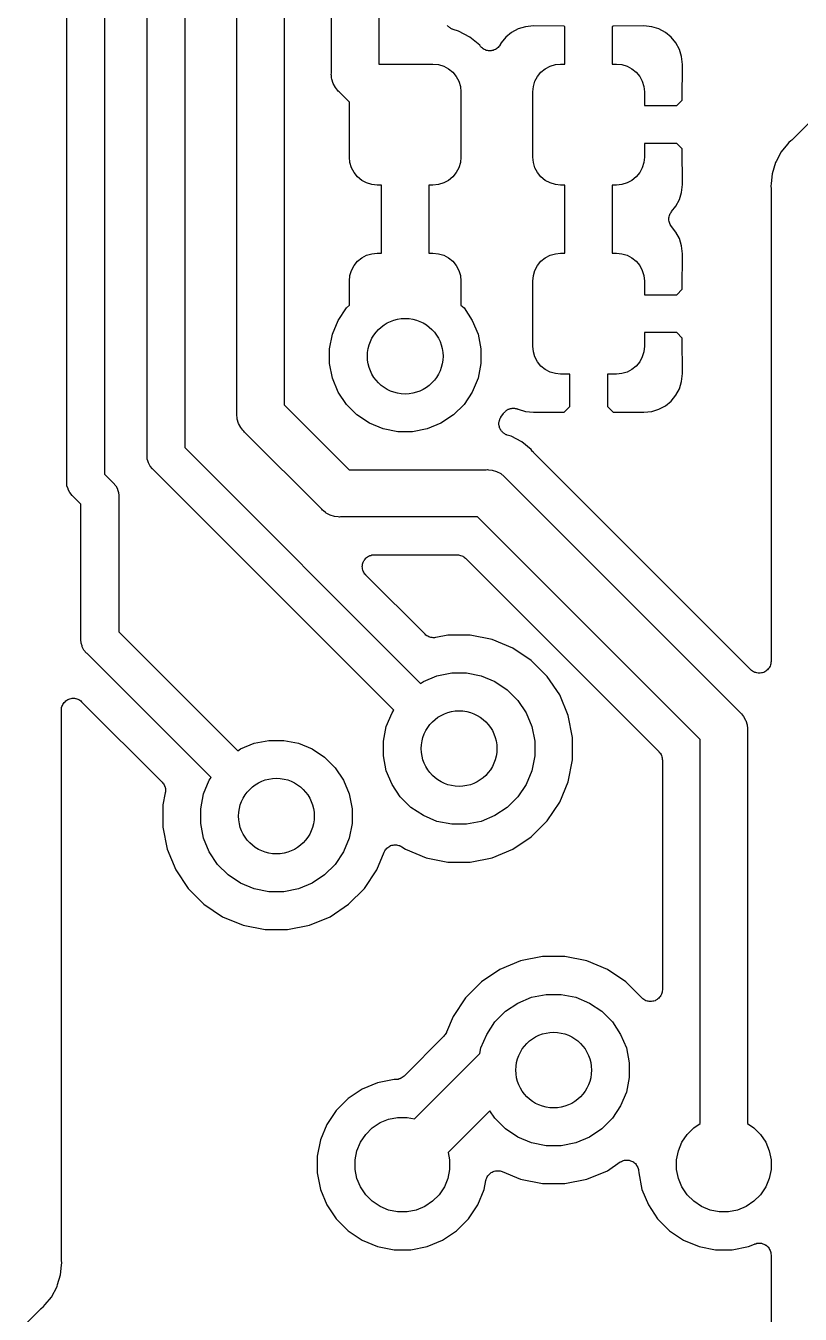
# Model space of a CAD drawing. Extents: x 113.2 to 188.8, y -123.8 to -78.2.
# Drawn here: x 156.91 to 161, y -103.39 to -96.58 of the extents above; entities that cross this region are included whole.
import ezdxf

# ---------------------------------------------------------------- set-up
doc = ezdxf.new("R2010")
doc.units = 0
doc.layers.add('BLACK', color=7, linetype='CONTINUOUS')

msp = doc.modelspace()

# ---------------------------------------------------------------- linework, layer by layer
at = {"layer": 'BLACK', "linetype": 'CONTINUOUS'}
for p, q in [((158.775, -95.2), (158.775, -96.78)), ((158.275, -95.4625), (158.275, -98.5813)), ((162.606, -95.5341), (160.959, -97.1817)), ((158.025, -98.6269), (158.025, -95.8314)), ((158.525, -96.8289), (158.525, -95.8314)), ((157.325, -95.9174), (157.325, -98.9493)), ((157.55, -98.8451), (157.55, -96.2622)), ((157.75, -96.2622), (157.75, -98.8086)), ((157.125, -98.9858), (157.125, -96.275)), ((159.14, -96.5789), (159.138, -96.5766)), ((159.143, -96.5815), (159.14, -96.5789)), ((159.145, -96.5833), (159.143, -96.5815)), ((159.147, -96.5853), (159.145, -96.5833)), ((159.149, -96.5872), (159.147, -96.5853)), ((159.152, -96.5893), (159.149, -96.5872)), ((159.154, -96.5907), (159.152, -96.5893)), ((159.157, -96.5923), (159.154, -96.5907)), ((159.16, -96.5936), (159.157, -96.5923)), ((159.163, -96.5952), (159.16, -96.5936)), ((159.165, -96.596), (159.163, -96.5952)), ((159.168, -96.5971), (159.165, -96.596)), ((159.169, -96.5974), (159.168, -96.5971)), ((159.196, -96.6056), (159.169, -96.5974)), ((159.256, -96.6378), (159.196, -96.6056)), ((159.478, -96.6129), (159.448, -96.6379)), ((159.513, -96.5943), (159.478, -96.6129)), ((159.551, -96.5829), (159.513, -96.5943)), ((159.593, -96.5787), (159.551, -96.5829)), ((159.756, -96.5798), (159.593, -96.5787)), ((159.76, -96.5839), (159.756, -96.5798)), ((159.76, -96.78), (159.76, -96.5839)), ((160.014, -96.5798), (160.01, -96.5839)), ((160.01, -96.5839), (160.01, -96.78)), ((160.177, -96.5787), (160.014, -96.5798)), ((160.219, -96.5829), (160.177, -96.5787)), ((160.257, -96.5943), (160.219, -96.5829)), ((160.292, -96.6129), (160.257, -96.5943)), ((160.322, -96.6379), (160.292, -96.6129)), ((159.309, -96.6811), (159.256, -96.6378)), ((159.314, -96.6875), (159.309, -96.6811)), ((159.418, -96.678), (159.414, -96.683)), ((159.423, -96.6683), (159.418, -96.6772)), ((159.418, -96.6772), (159.418, -96.6777)), ((159.418, -96.6777), (159.418, -96.6777)), ((159.418, -96.6777), (159.418, -96.6777)), ((159.418, -96.6777), (159.418, -96.678)), ((159.448, -96.6379), (159.423, -96.6683)), ((160.347, -96.6684), (160.322, -96.6379)), ((160.366, -96.7031), (160.347, -96.6684)), ((159.318, -96.6917), (159.314, -96.6875)), ((159.323, -96.6959), (159.318, -96.6917)), ((159.323, -96.696), (159.323, -96.6959)), ((159.323, -96.6962), (159.323, -96.696)), ((159.328, -96.6995), (159.323, -96.6962)), ((159.333, -96.7028), (159.328, -96.6995)), ((159.333, -96.7029), (159.333, -96.7028)), ((159.333, -96.703), (159.333, -96.7029)), ((159.339, -96.7053), (159.333, -96.703)), ((159.344, -96.7076), (159.339, -96.7053)), ((159.344, -96.7077), (159.344, -96.7076)), ((159.344, -96.7076), (159.344, -96.7076)), ((159.35, -96.7089), (159.344, -96.7077)), ((159.356, -96.7101), (159.35, -96.7089)), ((159.362, -96.7102), (159.356, -96.7101)), ((159.356, -96.7101), (159.356, -96.7101)), ((159.356, -96.7101), (159.356, -96.7101)), ((159.368, -96.7102), (159.362, -96.7102)), ((159.369, -96.7102), (159.368, -96.7102)), ((159.368, -96.7102), (159.368, -96.7102)), ((159.374, -96.7091), (159.369, -96.7102)), ((159.38, -96.7079), (159.374, -96.7091)), ((159.381, -96.7078), (159.38, -96.7079)), ((159.38, -96.7079), (159.38, -96.7079)), ((159.386, -96.7056), (159.381, -96.7078)), ((159.392, -96.7034), (159.386, -96.7056)), ((159.397, -96.6999), (159.392, -96.7032)), ((159.392, -96.7032), (159.392, -96.7033)), ((159.392, -96.7033), (159.392, -96.7034)), ((159.402, -96.6967), (159.397, -96.6999)), ((159.407, -96.6923), (159.402, -96.6965)), ((159.402, -96.6965), (159.402, -96.6966)), ((159.402, -96.6966), (159.402, -96.6967)), ((159.411, -96.6881), (159.407, -96.6923)), ((159.414, -96.683), (159.411, -96.6879)), ((159.411, -96.6879), (159.411, -96.688)), ((159.411, -96.688), (159.411, -96.6881)), ((160.377, -96.7408), (160.366, -96.7031)), ((160.381, -96.7829), (160.377, -96.7408)), ((158.775, -96.78), (159.062, -96.78)), ((159.062, -96.78), (159.091, -96.7828)), ((159.091, -96.7828), (159.119, -96.7912)), ((159.119, -96.7912), (159.144, -96.8049)), ((159.144, -96.8049), (159.167, -96.8232)), ((159.633, -96.8232), (159.656, -96.8049)), ((159.656, -96.8049), (159.681, -96.7912)), ((159.681, -96.7912), (159.709, -96.7828)), ((159.709, -96.7828), (159.737, -96.78)), ((159.737, -96.78), (159.76, -96.78)), ((160.01, -96.78), (160.032, -96.78)), ((160.032, -96.78), (160.061, -96.7828)), ((160.061, -96.7828), (160.089, -96.7912)), ((160.089, -96.7912), (160.114, -96.8049)), ((160.114, -96.8049), (160.137, -96.8232)), ((160.38, -96.971), (160.381, -96.7829)), ((158.524, -96.835), (158.525, -96.8289)), ((158.525, -96.8411), (158.524, -96.835)), ((158.526, -96.8532), (158.525, -96.8411)), ((158.527, -96.8595), (158.526, -96.8532)), ((158.534, -96.8831), (158.527, -96.8595)), ((158.546, -96.9048), (158.534, -96.8831)), ((159.167, -96.8232), (159.185, -96.8456)), ((159.185, -96.8456), (159.199, -96.8711)), ((159.199, -96.8711), (159.207, -96.8987)), ((159.593, -96.8987), (159.601, -96.8711)), ((159.601, -96.8711), (159.615, -96.8456)), ((159.615, -96.8456), (159.633, -96.8232)), ((160.137, -96.8232), (160.155, -96.8456)), ((160.155, -96.8456), (160.169, -96.8711)), ((160.169, -96.8711), (160.177, -96.8987)), ((158.557, -96.9187), (158.546, -96.9048)), ((158.561, -96.9238), (158.557, -96.9187)), ((158.566, -96.9277), (158.561, -96.9238)), ((158.62, -96.9818), (158.566, -96.9277)), ((159.207, -96.8987), (159.21, -96.9275)), ((159.21, -96.9275), (159.21, -97.2725)), ((159.59, -96.9275), (159.593, -96.8987)), ((159.59, -97.2725), (159.59, -96.9275)), ((160.177, -96.8987), (160.18, -96.9275)), ((160.18, -96.9275), (160.18, -97)), ((158.62, -97.2725), (158.62, -96.9818)), ((160.18, -97), (160.351, -97)), ((160.351, -97), (160.38, -96.971)), ((160.18, -97.2), (160.18, -97.2725)), ((160.351, -97.2), (160.18, -97.2)), ((160.38, -97.229), (160.351, -97.2)), ((160.936, -97.2041), (160.903, -97.2436)), ((160.944, -97.1941), (160.936, -97.2041)), ((160.936, -97.2041), (160.936, -97.2041)), ((160.954, -97.1859), (160.944, -97.1941)), ((160.956, -97.184), (160.954, -97.1859)), ((160.958, -97.1823), (160.956, -97.184)), ((160.959, -97.1817), (160.958, -97.1823)), ((158.623, -97.3013), (158.62, -97.2725)), ((159.21, -97.2725), (159.207, -97.3013)), ((159.593, -97.3013), (159.59, -97.2725)), ((160.18, -97.2725), (160.177, -97.3013)), ((160.381, -97.4171), (160.38, -97.229)), ((160.903, -97.2436), (160.876, -97.2949)), ((158.631, -97.3289), (158.623, -97.3013)), ((158.645, -97.3544), (158.631, -97.3289)), ((158.663, -97.3768), (158.645, -97.3544)), ((159.185, -97.3544), (159.167, -97.3768)), ((159.199, -97.3289), (159.185, -97.3544)), ((159.207, -97.3013), (159.199, -97.3289)), ((159.601, -97.3289), (159.593, -97.3013)), ((159.615, -97.3544), (159.601, -97.3289)), ((159.633, -97.3768), (159.615, -97.3544)), ((160.155, -97.3544), (160.137, -97.3768)), ((160.169, -97.3289), (160.155, -97.3544)), ((160.177, -97.3013), (160.169, -97.3289)), ((160.855, -97.3613), (160.85, -97.4121)), ((160.873, -97.3), (160.855, -97.3613)), ((160.876, -97.295), (160.873, -97.3)), ((160.876, -97.2949), (160.876, -97.295)), ((158.686, -97.3951), (158.663, -97.3768)), ((158.711, -97.4088), (158.686, -97.3951)), ((158.739, -97.4172), (158.711, -97.4088)), ((158.767, -97.42), (158.739, -97.4172)), ((158.79, -97.42), (158.767, -97.42)), ((158.79, -97.78), (158.79, -97.42)), ((159.062, -97.42), (159.04, -97.42)), ((159.04, -97.42), (159.04, -97.78)), ((159.091, -97.4172), (159.062, -97.42)), ((159.119, -97.4088), (159.091, -97.4172)), ((159.144, -97.3951), (159.119, -97.4088)), ((159.167, -97.3768), (159.144, -97.3951)), ((159.656, -97.3951), (159.633, -97.3768)), ((159.681, -97.4088), (159.656, -97.3951)), ((159.709, -97.4172), (159.681, -97.4088)), ((159.737, -97.42), (159.709, -97.4172)), ((159.76, -97.42), (159.737, -97.42)), ((159.76, -97.78), (159.76, -97.42)), ((160.032, -97.42), (160.01, -97.42)), ((160.01, -97.42), (160.01, -97.78)), ((160.061, -97.4172), (160.032, -97.42)), ((160.089, -97.4088), (160.061, -97.4172)), ((160.114, -97.3951), (160.089, -97.4088)), ((160.137, -97.3768), (160.114, -97.3951)), ((160.377, -97.4592), (160.381, -97.4171)), ((160.85, -97.4121), (160.848, -97.425)), ((160.848, -97.425), (160.85, -97.4379)), ((160.347, -97.5317), (160.366, -97.4969)), ((160.366, -97.4969), (160.377, -97.4592)), ((160.85, -97.4379), (160.85, -97.4388)), ((160.85, -97.4388), (160.85, -97.4414)), ((160.85, -97.4414), (160.85, -97.444)), ((160.85, -97.444), (160.85, -99.9386)), ((160.317, -97.5699), (160.321, -97.5649)), ((160.321, -97.5649), (160.324, -97.5601)), ((160.324, -97.5601), (160.347, -97.5317)), ((160.31, -97.5932), (160.311, -97.5874)), ((160.31, -97.5934), (160.31, -97.5932)), ((160.31, -97.5937), (160.31, -97.5934)), ((160.31, -97.5996), (160.31, -97.5937)), ((160.31, -97.6055), (160.31, -97.5996)), ((160.31, -97.6057), (160.31, -97.6055)), ((160.31, -97.6059), (160.31, -97.6057)), ((160.311, -97.6118), (160.31, -97.6059)), ((160.311, -97.5874), (160.312, -97.5816)), ((160.312, -97.6175), (160.311, -97.6118)), ((160.312, -97.5812), (160.315, -97.5757)), ((160.312, -97.5814), (160.312, -97.5812)), ((160.312, -97.5816), (160.312, -97.5814)), ((160.312, -97.6177), (160.312, -97.6175)), ((160.312, -97.618), (160.312, -97.6177)), ((160.314, -97.6234), (160.312, -97.618)), ((160.316, -97.6289), (160.314, -97.6234)), ((160.315, -97.5757), (160.317, -97.5703)), ((160.317, -97.6291), (160.316, -97.6289)), ((160.317, -97.5701), (160.317, -97.5699)), ((160.317, -97.5703), (160.317, -97.5701)), ((160.317, -97.6293), (160.317, -97.6291)), ((160.32, -97.6342), (160.317, -97.6293)), ((160.323, -97.6392), (160.32, -97.6342)), ((160.323, -97.6396), (160.323, -97.6392)), ((160.324, -97.6399), (160.323, -97.6396)), ((160.323, -97.6396), (160.323, -97.6396)), ((160.323, -97.6396), (160.323, -97.6396)), ((160.347, -97.6683), (160.324, -97.6399)), ((160.366, -97.7031), (160.347, -97.6683)), ((160.377, -97.7408), (160.366, -97.7031)), ((160.381, -97.7829), (160.377, -97.7408)), ((158.645, -97.8456), (158.663, -97.8232)), ((158.663, -97.8232), (158.686, -97.8049)), ((158.686, -97.8049), (158.711, -97.7912)), ((158.711, -97.7912), (158.739, -97.7828)), ((158.739, -97.7828), (158.767, -97.78)), ((158.767, -97.78), (158.79, -97.78)), ((159.04, -97.78), (159.062, -97.78)), ((159.062, -97.78), (159.091, -97.7828)), ((159.091, -97.7828), (159.119, -97.7912)), ((159.119, -97.7912), (159.144, -97.8049)), ((159.144, -97.8049), (159.167, -97.8232)), ((159.167, -97.8232), (159.185, -97.8456)), ((159.615, -97.8456), (159.633, -97.8232)), ((159.633, -97.8232), (159.656, -97.8049)), ((159.656, -97.8049), (159.681, -97.7912)), ((159.681, -97.7912), (159.709, -97.7828)), ((159.709, -97.7828), (159.737, -97.78)), ((159.737, -97.78), (159.76, -97.78)), ((160.01, -97.78), (160.032, -97.78)), ((160.032, -97.78), (160.061, -97.7828)), ((160.061, -97.7828), (160.089, -97.7912)), ((160.089, -97.7912), (160.114, -97.8049)), ((160.114, -97.8049), (160.137, -97.8232)), ((160.137, -97.8232), (160.155, -97.8456)), ((160.38, -97.971), (160.381, -97.7829)), ((158.62, -97.9275), (158.623, -97.8987)), ((158.623, -97.8987), (158.631, -97.8711)), ((158.631, -97.8711), (158.645, -97.8456)), ((159.185, -97.8456), (159.199, -97.8711)), ((159.199, -97.8711), (159.207, -97.8987)), ((159.207, -97.8987), (159.21, -97.9275)), ((159.59, -97.9275), (159.593, -97.8987)), ((159.593, -97.8987), (159.601, -97.8711)), ((159.601, -97.8711), (159.615, -97.8456)), ((160.155, -97.8456), (160.169, -97.8711)), ((160.169, -97.8711), (160.177, -97.8987)), ((160.177, -97.8987), (160.18, -97.9275)), ((158.62, -98.0543), (158.62, -97.9275)), ((159.21, -97.9275), (159.21, -98.0543)), ((159.59, -98.2725), (159.59, -97.9275)), ((160.18, -97.9275), (160.18, -98)), ((160.351, -98), (160.38, -97.971)), ((160.18, -98), (160.351, -98)), ((158.561, -98.1356), (158.604, -98.07)), ((158.604, -98.07), (158.62, -98.0543)), ((159.21, -98.0543), (159.226, -98.07)), ((159.226, -98.07), (159.269, -98.1356)), ((158.53, -98.2084), (158.561, -98.1356)), ((159.269, -98.1356), (159.3, -98.2084)), ((158.515, -98.2856), (158.53, -98.2084)), ((159.3, -98.2084), (159.315, -98.2856)), ((160.18, -98.2), (160.18, -98.2725)), ((160.351, -98.2), (160.18, -98.2)), ((160.38, -98.229), (160.351, -98.2)), ((160.381, -98.4171), (160.38, -98.229)), ((158.515, -98.3644), (158.515, -98.2856)), ((159.315, -98.2856), (159.315, -98.3644)), ((159.593, -98.3013), (159.59, -98.2725)), ((159.601, -98.3289), (159.593, -98.3013)), ((160.177, -98.3013), (160.169, -98.3289)), ((160.18, -98.2725), (160.177, -98.3013)), ((158.53, -98.4417), (158.515, -98.3644)), ((159.315, -98.3644), (159.3, -98.4417)), ((159.615, -98.3544), (159.601, -98.3289)), ((159.633, -98.3768), (159.615, -98.3544)), ((159.656, -98.3951), (159.633, -98.3768)), ((160.137, -98.3768), (160.114, -98.3951)), ((160.155, -98.3544), (160.137, -98.3768)), ((160.169, -98.3289), (160.155, -98.3544)), ((158.561, -98.5145), (158.53, -98.4417)), ((159.3, -98.4417), (159.269, -98.5145)), ((159.681, -98.4088), (159.656, -98.3951)), ((159.709, -98.4172), (159.681, -98.4088)), ((159.737, -98.42), (159.709, -98.4172)), ((159.785, -98.42), (159.737, -98.42)), ((159.785, -98.5911), (159.785, -98.42)), ((160.032, -98.42), (159.985, -98.42)), ((159.985, -98.42), (159.985, -98.5911)), ((160.061, -98.4172), (160.032, -98.42)), ((160.089, -98.4088), (160.061, -98.4172)), ((160.114, -98.3951), (160.089, -98.4088)), ((160.377, -98.4592), (160.381, -98.4171)), ((158.604, -98.58), (158.561, -98.5145)), ((159.269, -98.5145), (159.226, -98.58)), ((160.347, -98.5316), (160.366, -98.4969)), ((160.366, -98.4969), (160.377, -98.4592)), ((158.275, -98.5813), (158.619, -98.925)), ((158.66, -98.6357), (158.604, -98.58)), ((159.226, -98.58), (159.17, -98.6357)), ((160.257, -98.6057), (160.292, -98.5871)), ((160.292, -98.5871), (160.322, -98.5621)), ((160.322, -98.5621), (160.347, -98.5316)), ((158.024, -98.633), (158.025, -98.6269)), ((158.025, -98.6392), (158.024, -98.633)), ((158.026, -98.6489), (158.025, -98.6392)), ((158.027, -98.6575), (158.026, -98.6489)), ((158.726, -98.6795), (158.66, -98.6357)), ((159.17, -98.6357), (159.104, -98.6795)), ((159.416, -98.6581), (159.417, -98.6552)), ((159.417, -98.6552), (159.418, -98.6522)), ((159.418, -98.6522), (159.42, -98.6498)), ((159.42, -98.6498), (159.421, -98.6473)), ((159.421, -98.6473), (159.434, -98.6278)), ((159.434, -98.6278), (159.435, -98.6271)), ((159.435, -98.6271), (159.437, -98.6249)), ((159.437, -98.6249), (159.438, -98.6226)), ((159.438, -98.6226), (159.441, -98.6203)), ((159.441, -98.6203), (159.443, -98.6177)), ((159.443, -98.6177), (159.445, -98.6159)), ((159.445, -98.6159), (159.447, -98.614)), ((159.447, -98.614), (159.45, -98.6121)), ((159.45, -98.6121), (159.452, -98.6101)), ((159.452, -98.6101), (159.455, -98.6088)), ((159.455, -98.6088), (159.457, -98.6072)), ((159.457, -98.6072), (159.46, -98.6059)), ((159.46, -98.6059), (159.463, -98.6044)), ((159.463, -98.6044), (159.466, -98.6036)), ((159.466, -98.6036), (159.469, -98.6025)), ((159.469, -98.6025), (159.472, -98.6019)), ((159.472, -98.6019), (159.475, -98.601)), ((159.475, -98.601), (159.478, -98.6007)), ((159.478, -98.6007), (159.481, -98.6002)), ((159.481, -98.6002), (159.484, -98.6002)), ((159.484, -98.6002), (159.487, -98.5999)), ((159.487, -98.5999), (159.49, -98.6002)), ((159.49, -98.6002), (159.493, -98.6002)), ((159.493, -98.6002), (159.496, -98.6009)), ((159.496, -98.6009), (159.499, -98.6012)), ((159.499, -98.6012), (159.502, -98.6021)), ((159.502, -98.6021), (159.505, -98.6026)), ((159.505, -98.6026), (159.508, -98.6039)), ((159.508, -98.6039), (159.511, -98.6049)), ((159.511, -98.6049), (159.512, -98.6053)), ((159.512, -98.6053), (159.551, -98.6171)), ((159.551, -98.6171), (159.593, -98.6213)), ((159.593, -98.6213), (159.756, -98.6202)), ((159.756, -98.6202), (159.785, -98.5911)), ((159.985, -98.5911), (160.014, -98.6202)), ((160.014, -98.6202), (160.177, -98.6213)), ((160.177, -98.6213), (160.219, -98.6171)), ((160.219, -98.6171), (160.257, -98.6057)), ((158.034, -98.6811), (158.027, -98.6575)), ((158.046, -98.7028), (158.034, -98.6811)), ((158.057, -98.7168), (158.046, -98.7028)), ((158.061, -98.7219), (158.057, -98.7168)), ((158.066, -98.7258), (158.061, -98.7219)), ((158.798, -98.7097), (158.726, -98.6795)), ((158.876, -98.725), (158.798, -98.7097)), ((158.954, -98.725), (158.876, -98.725)), ((159.032, -98.7097), (158.954, -98.725)), ((159.104, -98.6795), (159.032, -98.7097)), ((159.411, -98.6755), (159.412, -98.6727)), ((159.411, -98.6788), (159.411, -98.6755)), ((159.411, -98.682), (159.411, -98.6788)), ((159.411, -98.6849), (159.411, -98.682)), ((159.411, -98.6878), (159.411, -98.6849)), ((159.412, -98.691), (159.411, -98.6878)), ((159.412, -98.6698), (159.413, -98.6667)), ((159.412, -98.6727), (159.412, -98.6698)), ((159.412, -98.6942), (159.412, -98.691)), ((159.413, -98.697), (159.412, -98.6942)), ((159.413, -98.6667), (159.414, -98.6635)), ((159.413, -98.6999), (159.413, -98.697)), ((159.414, -98.7029), (159.413, -98.6999)), ((159.414, -98.6635), (159.415, -98.6609)), ((159.415, -98.706), (159.414, -98.7029)), ((159.415, -98.6609), (159.416, -98.6581)), ((159.417, -98.7086), (159.415, -98.706)), ((159.418, -98.7112), (159.417, -98.7086)), ((159.42, -98.714), (159.418, -98.7112)), ((159.421, -98.7168), (159.42, -98.714)), ((159.423, -98.7191), (159.421, -98.7168)), ((159.425, -98.7215), (159.423, -98.7191)), ((159.427, -98.7238), (159.425, -98.7215)), ((159.429, -98.7264), (159.427, -98.7238)), ((158.474, -99.1341), (158.066, -98.7258)), ((159.431, -98.7282), (159.429, -98.7264)), ((159.433, -98.7303), (159.431, -98.7282)), ((159.436, -98.7321), (159.433, -98.7303)), ((159.438, -98.7342), (159.436, -98.7321)), ((159.441, -98.7356), (159.438, -98.7342)), ((159.443, -98.7372), (159.441, -98.7356)), ((159.446, -98.7385), (159.443, -98.7372)), ((159.449, -98.7401), (159.446, -98.7385)), ((159.452, -98.7409), (159.449, -98.7401)), ((159.454, -98.7421), (159.452, -98.7409)), ((159.455, -98.7423), (159.454, -98.7421)), ((159.475, -98.7483), (159.455, -98.7423)), ((159.531, -98.7785), (159.475, -98.7483)), ((159.581, -98.8191), (159.531, -98.7785)), ((157.55, -98.85), (157.55, -98.8451)), ((157.551, -98.8696), (157.55, -98.85)), ((157.75, -98.8086), (158.996, -100.055)), ((159.589, -98.8291), (159.581, -98.8191)), ((159.591, -98.831), (159.589, -98.8291)), ((159.593, -98.8331), (159.591, -98.831)), ((159.593, -98.8337), (159.593, -98.8331)), ((160.743, -99.9831), (159.593, -98.8337)), ((157.554, -98.8784), (157.551, -98.8696)), ((157.557, -98.8884), (157.554, -98.8784)), ((157.566, -98.9058), (157.557, -98.8884)), ((157.579, -98.921), (157.566, -98.9058)), ((157.583, -98.9242), (157.579, -98.921)), ((158.855, -100.196), (157.583, -98.9242)), ((158.619, -98.925), (159.344, -98.925)), ((159.344, -98.925), (159.35, -98.9244)), ((159.35, -98.9244), (159.356, -98.925)), ((159.356, -98.925), (159.356, -98.925)), ((159.356, -98.925), (159.375, -98.9268)), ((159.375, -98.9268), (159.398, -98.934)), ((157.125, -98.9907), (157.125, -98.9858)), ((157.126, -99.0103), (157.125, -98.9907)), ((157.325, -98.9493), (157.367, -98.9915)), ((157.367, -98.9915), (157.371, -98.9946)), ((157.371, -98.9946), (157.384, -99.0099)), ((159.398, -98.934), (159.42, -98.9456)), ((159.42, -98.9456), (159.439, -98.9612)), ((159.439, -98.9612), (159.443, -98.966)), ((159.443, -98.966), (160.684, -100.207)), ((157.132, -99.0272), (157.126, -99.0103)), ((157.132, -99.0291), (157.132, -99.0272)), ((157.141, -99.0465), (157.132, -99.0291)), ((157.154, -99.0617), (157.141, -99.0465)), ((157.158, -99.0649), (157.154, -99.0617)), ((157.2, -99.1071), (157.158, -99.0649)), ((157.384, -99.0099), (157.393, -99.0272)), ((157.393, -99.0272), (157.393, -99.0291)), ((157.393, -99.0291), (157.399, -99.046)), ((157.399, -99.046), (157.399, -99.0461)), ((157.399, -99.0461), (157.4, -99.0608)), ((157.4, -99.0608), (157.4, -99.0608)), ((157.4, -99.0608), (157.4, -99.0657)), ((157.4, -99.0657), (157.4, -99.0706)), ((157.2, -99.8185), (157.2, -99.1071)), ((157.4, -99.0706), (157.4, -99.782)), ((158.478, -99.1388), (158.474, -99.1341)), ((158.483, -99.1428), (158.478, -99.1388)), ((158.494, -99.1521), (158.483, -99.1428)), ((158.483, -99.1428), (158.483, -99.1428)), ((158.497, -99.1545), (158.494, -99.1521)), ((158.519, -99.1661), (158.497, -99.1545)), ((158.542, -99.1732), (158.519, -99.1661)), ((158.561, -99.175), (158.542, -99.1732)), ((158.567, -99.1756), (158.561, -99.175)), ((158.561, -99.175), (158.561, -99.175)), ((158.573, -99.175), (158.567, -99.1756)), ((159.298, -99.175), (158.573, -99.175)), ((160.475, -100.352), (159.298, -99.175)), ((158.696, -99.4079), (158.699, -99.4027)), ((158.699, -99.4026), (158.703, -99.3979)), ((158.699, -99.4027), (158.699, -99.4026)), ((158.699, -99.4027), (158.699, -99.4027)), ((158.703, -99.3979), (158.707, -99.3933)), ((158.707, -99.3931), (158.711, -99.3894)), ((158.707, -99.3932), (158.707, -99.3931)), ((158.707, -99.3933), (158.707, -99.3932)), ((158.711, -99.3894), (158.716, -99.3855)), ((158.716, -99.3854), (158.722, -99.3827)), ((158.716, -99.3855), (158.716, -99.3854)), ((158.716, -99.3855), (158.716, -99.3855)), ((158.722, -99.3827), (158.727, -99.3798)), ((158.727, -99.3797), (158.733, -99.378)), ((158.727, -99.3798), (158.727, -99.3797)), ((158.727, -99.3797), (158.727, -99.3797)), ((158.733, -99.378), (158.739, -99.3762)), ((158.739, -99.3762), (158.745, -99.3756)), ((158.739, -99.3762), (158.739, -99.3762)), ((158.739, -99.3762), (158.739, -99.3762)), ((158.745, -99.3756), (158.751, -99.375)), ((158.751, -99.375), (159.189, -99.375)), ((159.189, -99.375), (159.19, -99.375)), ((159.19, -99.375), (159.19, -99.375)), ((159.19, -99.375), (159.19, -99.375)), ((159.19, -99.375), (159.19, -99.375)), ((159.19, -99.375), (159.196, -99.3757)), ((159.196, -99.3757), (159.202, -99.3763)), ((159.202, -99.3763), (159.202, -99.3764)), ((159.202, -99.3764), (159.202, -99.3764)), ((159.202, -99.3764), (159.208, -99.3782)), ((159.208, -99.3782), (159.214, -99.3799)), ((159.214, -99.3799), (159.214, -99.38)), ((159.214, -99.38), (159.214, -99.3801)), ((159.214, -99.3801), (159.219, -99.3829)), ((159.219, -99.3829), (159.224, -99.3857)), ((159.224, -99.3857), (159.225, -99.3859)), ((159.225, -99.3859), (159.225, -99.386)), ((159.225, -99.386), (159.229, -99.3897)), ((159.229, -99.3897), (159.234, -99.3934)), ((159.234, -99.3934), (160.257, -100.416)), ((158.688, -99.4372), (158.689, -99.431)), ((158.688, -99.4373), (158.688, -99.4372)), ((158.688, -99.4374), (158.688, -99.4373)), ((158.689, -99.4434), (158.688, -99.4374)), ((158.689, -99.4252), (158.69, -99.4251)), ((158.689, -99.431), (158.689, -99.4252)), ((158.689, -99.4494), (158.689, -99.4434)), ((158.689, -99.4495), (158.689, -99.4494)), ((158.689, -99.4497), (158.689, -99.4495)), ((158.691, -99.4556), (158.689, -99.4497)), ((158.69, -99.425), (158.691, -99.4191)), ((158.69, -99.4251), (158.69, -99.425)), ((158.691, -99.4191), (158.693, -99.4135)), ((158.693, -99.4612), (158.691, -99.4556)), ((158.693, -99.4133), (158.696, -99.4079)), ((158.693, -99.4134), (158.693, -99.4133)), ((158.693, -99.4135), (158.693, -99.4134)), ((158.693, -99.4613), (158.693, -99.4612)), ((158.693, -99.4614), (158.693, -99.4613)), ((158.696, -99.4668), (158.693, -99.4614)), ((158.698, -99.4721), (158.696, -99.4668)), ((158.698, -99.4722), (158.698, -99.4721)), ((158.698, -99.4723), (158.698, -99.4722)), ((158.702, -99.4768), (158.698, -99.4723)), ((158.706, -99.4817), (158.702, -99.4768)), ((158.706, -99.4818), (158.706, -99.4817)), ((158.706, -99.4819), (158.706, -99.4818)), ((158.707, -99.4823), (158.706, -99.4819)), ((158.706, -99.4819), (158.706, -99.4819)), ((159.02, -99.7956), (158.707, -99.4823)), ((157.4, -99.782), (158.03, -100.412)), ((159.024, -99.7993), (159.02, -99.7956)), ((159.029, -99.803), (159.024, -99.7993)), ((159.029, -99.8032), (159.029, -99.803)), ((159.029, -99.8034), (159.029, -99.8032)), ((159.034, -99.8061), (159.029, -99.8034)), ((159.04, -99.8089), (159.034, -99.8061)), ((159.04, -99.809), (159.04, -99.8089)), ((159.04, -99.8092), (159.04, -99.809)), ((159.046, -99.8109), (159.04, -99.8092)), ((159.051, -99.8126), (159.046, -99.8109)), ((159.052, -99.8127), (159.051, -99.8126)), ((159.052, -99.8128), (159.052, -99.8127)), ((159.058, -99.8133), (159.052, -99.8128)), ((159.063, -99.814), (159.058, -99.8133)), ((159.064, -99.814), (159.063, -99.814)), ((159.07, -99.8134), (159.064, -99.814)), ((159.064, -99.814), (159.064, -99.814)), ((159.076, -99.813), (159.07, -99.8134)), ((159.077, -99.8128), (159.076, -99.8128)), ((159.076, -99.8128), (159.076, -99.8128)), ((159.076, -99.8128), (159.076, -99.8128)), ((159.076, -99.8128), (159.076, -99.813)), ((159.141, -99.8), (159.077, -99.8128)), ((159.259, -99.8), (159.141, -99.8)), ((159.375, -99.823), (159.259, -99.8)), ((157.2, -99.8234), (157.2, -99.8185)), ((157.201, -99.843), (157.2, -99.8234)), ((157.206, -99.8564), (157.201, -99.843)), ((157.207, -99.8619), (157.206, -99.8564)), ((157.216, -99.8792), (157.207, -99.8619)), ((157.229, -99.8945), (157.216, -99.8792)), ((159.484, -99.8683), (159.375, -99.823)), ((159.582, -99.9339), (159.484, -99.8683)), ((157.233, -99.8976), (157.229, -99.8945)), ((157.889, -100.553), (157.233, -99.8976)), ((159.666, -100.018), (159.582, -99.9339)), ((160.849, -99.9517), (160.847, -99.9574)), ((160.85, -99.9395), (160.849, -99.9455)), ((160.849, -99.9455), (160.849, -99.9515)), ((160.849, -99.9515), (160.849, -99.9516)), ((160.849, -99.9516), (160.849, -99.9517)), ((160.85, -99.9386), (160.85, -99.9393)), ((160.85, -99.9393), (160.85, -99.9393)), ((160.85, -99.9393), (160.85, -99.9393)), ((160.85, -99.9393), (160.85, -99.9395)), ((159.011, -100.046), (159.083, -100.015)), ((159.083, -100.015), (159.161, -100)), ((159.161, -100), (159.239, -100)), ((159.239, -100), (159.317, -100.015)), ((159.317, -100.015), (159.389, -100.046)), ((159.732, -100.116), (159.666, -100.018)), ((160.747, -99.987), (160.743, -99.9831)), ((160.752, -99.9908), (160.747, -99.987)), ((160.752, -99.9909), (160.752, -99.9908)), ((160.752, -99.9908), (160.752, -99.9908)), ((160.758, -99.9938), (160.752, -99.9909)), ((160.763, -99.9966), (160.758, -99.9938)), ((160.763, -99.9967), (160.763, -99.9966)), ((160.763, -99.9966), (160.763, -99.9966)), ((160.769, -99.9984), (160.763, -99.9967)), ((160.775, -100), (160.769, -99.9984)), ((160.781, -100.001), (160.775, -100)), ((160.775, -100), (160.775, -100)), ((160.775, -100), (160.775, -100)), ((160.787, -100.001), (160.781, -100.001)), ((160.793, -100.001), (160.787, -100.001)), ((160.787, -100.001), (160.787, -100.001)), ((160.787, -100.001), (160.787, -100.001)), ((160.799, -100), (160.793, -100.001)), ((160.805, -99.9986), (160.799, -100)), ((160.799, -100), (160.799, -100)), ((160.799, -100), (160.799, -100)), ((160.811, -99.9969), (160.805, -99.9986)), ((160.816, -99.9941), (160.811, -99.9968)), ((160.811, -99.9968), (160.811, -99.9969)), ((160.811, -99.9969), (160.811, -99.9969)), ((160.822, -99.9912), (160.816, -99.9941)), ((160.826, -99.9874), (160.822, -99.9911)), ((160.822, -99.9911), (160.822, -99.9912)), ((160.822, -99.9912), (160.822, -99.9912)), ((160.831, -99.9836), (160.826, -99.9874)), ((160.835, -99.9788), (160.831, -99.9834)), ((160.831, -99.9834), (160.831, -99.9835)), ((160.831, -99.9835), (160.831, -99.9836)), ((160.839, -99.9742), (160.835, -99.9788)), ((160.842, -99.9686), (160.839, -99.974)), ((160.839, -99.974), (160.839, -99.9741)), ((160.839, -99.9741), (160.839, -99.9742)), ((160.845, -99.9634), (160.842, -99.9686)), ((160.847, -99.9574), (160.845, -99.9632)), ((160.845, -99.9632), (160.845, -99.9633)), ((160.845, -99.9633), (160.845, -99.9634)), ((158.996, -100.055), (159.011, -100.046)), ((159.389, -100.046), (159.455, -100.089)), ((157.108, -100.161), (157.112, -100.156)), ((157.112, -100.156), (157.116, -100.152)), ((157.116, -100.152), (157.121, -100.148)), ((157.116, -100.152), (157.116, -100.152)), ((157.116, -100.152), (157.116, -100.152)), ((157.121, -100.148), (157.125, -100.144)), ((157.125, -100.144), (157.125, -100.144)), ((157.125, -100.144), (157.126, -100.144)), ((157.126, -100.144), (157.131, -100.141)), ((157.131, -100.141), (157.136, -100.138)), ((157.136, -100.138), (157.142, -100.136)), ((157.136, -100.138), (157.136, -100.138)), ((157.136, -100.138), (157.136, -100.138)), ((157.142, -100.136), (157.148, -100.135)), ((157.148, -100.135), (157.154, -100.134)), ((157.148, -100.135), (157.148, -100.135)), ((157.148, -100.135), (157.148, -100.135)), ((157.154, -100.134), (157.16, -100.134)), ((157.16, -100.134), (157.16, -100.134)), ((157.16, -100.134), (157.16, -100.134)), ((157.16, -100.134), (157.166, -100.134)), ((157.166, -100.134), (157.172, -100.135)), ((157.172, -100.135), (157.172, -100.135)), ((157.172, -100.135), (157.173, -100.135)), ((157.173, -100.135), (157.178, -100.137)), ((157.178, -100.137), (157.184, -100.138)), ((157.184, -100.138), (157.184, -100.139)), ((157.184, -100.139), (157.184, -100.139)), ((157.184, -100.139), (157.189, -100.141)), ((157.189, -100.141), (157.195, -100.144)), ((157.195, -100.144), (157.195, -100.144)), ((157.195, -100.144), (157.195, -100.144)), ((157.195, -100.144), (157.2, -100.148)), ((157.2, -100.148), (157.204, -100.152)), ((157.204, -100.152), (157.629, -100.577)), ((159.455, -100.089), (159.511, -100.145)), ((159.511, -100.145), (159.554, -100.211)), ((159.777, -100.225), (159.732, -100.116)), ((157.097, -100.196), (157.098, -100.19)), ((157.097, -103.1), (157.097, -100.196)), ((157.097, -100.196), (157.097, -100.196)), ((157.097, -100.196), (157.097, -100.196)), ((157.097, -100.196), (157.097, -100.196)), ((157.097, -100.196), (157.097, -100.196)), ((157.098, -100.183), (157.1, -100.178)), ((157.098, -100.184), (157.098, -100.183)), ((157.098, -100.19), (157.098, -100.184)), ((157.098, -100.184), (157.098, -100.184)), ((157.1, -100.178), (157.102, -100.172)), ((157.102, -100.172), (157.105, -100.167)), ((157.102, -100.172), (157.102, -100.172)), ((157.102, -100.172), (157.102, -100.172)), ((157.105, -100.167), (157.108, -100.161)), ((157.108, -100.161), (157.108, -100.161)), ((157.108, -100.161), (157.108, -100.161)), ((158.815, -100.283), (158.846, -100.211)), ((158.846, -100.211), (158.855, -100.196)), ((159.554, -100.211), (159.585, -100.283)), ((160.684, -100.207), (160.689, -100.211)), ((160.689, -100.211), (160.693, -100.216)), ((160.693, -100.216), (160.704, -100.23)), ((158.8, -100.361), (158.815, -100.283)), ((159.585, -100.283), (159.6, -100.361)), ((159.8, -100.341), (159.777, -100.225)), ((160.704, -100.23), (160.715, -100.25)), ((160.715, -100.25), (160.716, -100.252)), ((160.716, -100.252), (160.723, -100.275)), ((160.723, -100.275), (160.725, -100.294)), ((158.117, -100.372), (158.194, -100.357)), ((158.194, -100.357), (158.273, -100.357)), ((158.273, -100.357), (158.35, -100.372)), ((159.8, -100.459), (159.8, -100.341)), ((160.475, -102.383), (160.475, -100.352)), ((160.725, -100.294), (160.725, -100.294)), ((160.725, -100.294), (160.726, -100.3)), ((160.726, -100.3), (160.725, -100.306)), ((160.725, -100.306), (160.725, -102.383)), ((158.03, -100.412), (158.044, -100.402)), ((158.044, -100.402), (158.117, -100.372)), ((158.35, -100.372), (158.423, -100.402)), ((158.423, -100.402), (158.489, -100.446)), ((158.8, -100.439), (158.8, -100.361)), ((159.6, -100.361), (159.6, -100.439)), ((160.257, -100.416), (160.257, -100.416)), ((160.257, -100.416), (160.257, -100.416)), ((160.257, -100.416), (160.257, -100.416)), ((160.257, -100.416), (160.257, -100.417)), ((160.257, -100.417), (160.261, -100.421)), ((160.261, -100.421), (160.264, -100.426)), ((160.264, -100.426), (160.265, -100.426)), ((160.265, -100.426), (160.265, -100.426)), ((160.265, -100.426), (160.268, -100.432)), ((158.489, -100.446), (158.544, -100.502)), ((158.815, -100.517), (158.8, -100.439)), ((159.6, -100.439), (159.585, -100.517)), ((159.777, -100.575), (159.8, -100.459)), ((160.268, -100.432), (160.27, -100.437)), ((160.27, -100.437), (160.27, -100.437)), ((160.27, -100.437), (160.271, -100.437)), ((160.271, -100.437), (160.272, -100.443)), ((160.272, -100.443), (160.274, -100.448)), ((160.274, -100.448), (160.274, -100.449)), ((160.274, -100.449), (160.274, -100.449)), ((160.274, -100.449), (160.274, -100.455)), ((160.274, -100.455), (160.275, -100.461)), ((160.275, -100.461), (160.275, -101.675)), ((157.879, -100.567), (157.889, -100.553)), ((158.544, -100.502), (158.588, -100.567)), ((158.846, -100.589), (158.815, -100.517)), ((159.585, -100.517), (159.554, -100.589)), ((157.629, -100.577), (157.629, -100.577)), ((157.629, -100.577), (157.629, -100.577)), ((157.629, -100.577), (157.629, -100.577)), ((157.629, -100.577), (157.63, -100.577)), ((157.63, -100.577), (157.633, -100.582)), ((157.633, -100.582), (157.637, -100.587)), ((157.637, -100.587), (157.637, -100.587)), ((157.637, -100.587), (157.637, -100.587)), ((157.637, -100.587), (157.64, -100.592)), ((157.64, -100.592), (157.643, -100.597)), ((157.643, -100.597), (157.643, -100.598)), ((157.643, -100.598), (157.643, -100.598)), ((157.643, -100.598), (157.645, -100.603)), ((157.645, -100.603), (157.646, -100.609)), ((157.646, -100.609), (157.646, -100.609)), ((157.646, -100.609), (157.647, -100.61)), ((157.647, -100.628), (157.646, -100.634)), ((157.647, -100.61), (157.647, -100.615)), ((157.647, -100.615), (157.648, -100.621)), ((157.648, -100.622), (157.647, -100.628)), ((157.648, -100.621), (157.648, -100.622)), ((157.648, -100.622), (157.648, -100.622)), ((157.849, -100.64), (157.879, -100.567)), ((158.588, -100.567), (158.618, -100.64)), ((158.889, -100.655), (158.846, -100.589)), ((159.554, -100.589), (159.511, -100.655)), ((159.732, -100.684), (159.777, -100.575)), ((157.646, -100.634), (157.634, -100.698)), ((157.634, -100.698), (157.634, -100.816)), ((157.834, -100.718), (157.849, -100.64)), ((158.618, -100.64), (158.634, -100.718)), ((158.945, -100.711), (158.889, -100.655)), ((159.511, -100.655), (159.455, -100.711)), ((159.666, -100.782), (159.732, -100.684)), ((157.834, -100.796), (157.834, -100.718)), ((158.634, -100.718), (158.634, -100.796)), ((159.011, -100.754), (158.945, -100.711)), ((159.083, -100.785), (159.011, -100.754)), ((159.389, -100.754), (159.317, -100.785)), ((159.455, -100.711), (159.389, -100.754)), ((157.634, -100.816), (157.657, -100.932)), ((157.849, -100.874), (157.834, -100.796)), ((158.634, -100.796), (158.618, -100.874)), ((159.161, -100.8), (159.083, -100.785)), ((159.239, -100.8), (159.161, -100.8)), ((159.317, -100.785), (159.239, -100.8)), ((159.582, -100.866), (159.666, -100.782)), ((157.879, -100.946), (157.849, -100.874)), ((158.618, -100.874), (158.588, -100.946)), ((159.484, -100.932), (159.582, -100.866)), ((157.657, -100.932), (157.702, -101.041)), ((157.923, -101.012), (157.879, -100.946)), ((158.588, -100.946), (158.544, -101.012)), ((158.765, -101.041), (158.804, -100.947)), ((158.804, -100.947), (158.807, -100.941)), ((158.804, -100.947), (158.804, -100.947)), ((158.804, -100.947), (158.804, -100.947)), ((158.804, -100.947), (158.804, -100.947)), ((158.804, -100.947), (158.804, -100.947)), ((158.807, -100.941), (158.81, -100.936)), ((158.81, -100.936), (158.814, -100.931)), ((158.81, -100.936), (158.81, -100.936)), ((158.81, -100.936), (158.81, -100.936)), ((158.814, -100.931), (158.818, -100.927)), ((158.818, -100.926), (158.823, -100.923)), ((158.818, -100.927), (158.818, -100.926)), ((158.818, -100.927), (158.818, -100.927)), ((158.823, -100.923), (158.828, -100.919)), ((158.828, -100.919), (158.833, -100.916)), ((158.828, -100.919), (158.828, -100.919)), ((158.828, -100.919), (158.828, -100.919)), ((158.833, -100.916), (158.838, -100.913)), ((158.838, -100.913), (158.839, -100.913)), ((158.839, -100.913), (158.844, -100.911)), ((158.839, -100.913), (158.839, -100.913)), ((158.844, -100.911), (158.85, -100.91)), ((158.85, -100.91), (158.85, -100.91)), ((158.85, -100.91), (158.851, -100.91)), ((158.851, -100.91), (158.856, -100.909)), ((158.856, -100.909), (158.862, -100.909)), ((158.862, -100.909), (158.863, -100.909)), ((158.863, -100.909), (158.863, -100.909)), ((158.863, -100.909), (158.869, -100.909)), ((158.869, -100.909), (158.875, -100.91)), ((158.875, -100.91), (158.875, -100.91)), ((158.875, -100.91), (158.875, -100.91)), ((158.875, -100.91), (158.881, -100.912)), ((158.881, -100.912), (158.886, -100.913)), ((158.886, -100.913), (158.886, -100.914)), ((158.886, -100.914), (158.887, -100.914)), ((158.887, -100.914), (158.892, -100.916)), ((158.892, -100.916), (158.897, -100.919)), ((158.897, -100.919), (158.916, -100.932)), ((158.916, -100.932), (159.025, -100.977)), ((159.375, -100.977), (159.484, -100.932)), ((157.702, -101.041), (157.768, -101.139)), ((157.979, -101.068), (157.923, -101.012)), ((158.544, -101.012), (158.489, -101.068)), ((158.7, -101.139), (158.765, -101.041)), ((159.025, -100.977), (159.141, -101)), ((159.141, -101), (159.259, -101)), ((159.259, -101), (159.375, -100.977)), ((158.044, -101.111), (157.979, -101.068)), ((158.489, -101.068), (158.423, -101.111)), ((157.768, -101.139), (157.851, -101.223)), ((158.117, -101.142), (158.044, -101.111)), ((158.194, -101.157), (158.117, -101.142)), ((158.273, -101.157), (158.194, -101.157)), ((158.35, -101.142), (158.273, -101.157)), ((158.423, -101.111), (158.35, -101.142)), ((158.616, -101.223), (158.7, -101.139)), ((157.851, -101.223), (157.949, -101.289)), ((158.518, -101.289), (158.616, -101.223)), ((157.949, -101.289), (158.059, -101.334)), ((158.409, -101.334), (158.518, -101.289)), ((158.059, -101.334), (158.174, -101.357)), ((158.174, -101.357), (158.293, -101.357)), ((158.293, -101.357), (158.409, -101.334)), ((159.641, -101.5), (159.525, -101.523)), ((159.759, -101.5), (159.641, -101.5)), ((159.875, -101.523), (159.759, -101.5)), ((159.416, -101.568), (159.318, -101.634)), ((159.525, -101.523), (159.416, -101.568)), ((159.984, -101.568), (159.875, -101.523)), ((160.082, -101.634), (159.984, -101.568)), ((159.318, -101.634), (159.234, -101.718)), ((160.168, -101.719), (160.082, -101.634)), ((159.234, -101.718), (159.168, -101.816)), ((159.511, -101.746), (159.583, -101.715)), ((159.583, -101.715), (159.661, -101.7)), ((159.661, -101.7), (159.739, -101.7)), ((159.739, -101.7), (159.817, -101.715)), ((159.817, -101.715), (159.889, -101.746)), ((160.172, -101.723), (160.168, -101.719)), ((160.177, -101.727), (160.172, -101.723)), ((160.256, -101.72), (160.251, -101.724)), ((160.26, -101.715), (160.256, -101.719)), ((160.256, -101.719), (160.256, -101.72)), ((160.256, -101.72), (160.256, -101.72)), ((160.264, -101.71), (160.26, -101.715)), ((160.267, -101.705), (160.264, -101.71)), ((160.264, -101.71), (160.264, -101.71)), ((160.264, -101.71), (160.264, -101.71)), ((160.27, -101.699), (160.267, -101.705)), ((160.272, -101.694), (160.27, -101.699)), ((160.27, -101.699), (160.27, -101.699)), ((160.27, -101.699), (160.27, -101.699)), ((160.274, -101.688), (160.272, -101.694)), ((160.275, -101.676), (160.274, -101.682)), ((160.274, -101.682), (160.274, -101.688)), ((160.274, -101.688), (160.274, -101.688)), ((160.274, -101.688), (160.274, -101.688)), ((160.275, -101.675), (160.275, -101.675)), ((160.275, -101.675), (160.275, -101.675)), ((160.275, -101.675), (160.275, -101.675)), ((160.275, -101.675), (160.275, -101.676)), ((159.389, -101.845), (159.445, -101.789)), ((159.445, -101.789), (159.511, -101.746)), ((159.889, -101.746), (159.955, -101.789)), ((159.955, -101.789), (160.011, -101.845)), ((160.183, -101.73), (160.177, -101.727)), ((160.177, -101.727), (160.177, -101.727)), ((160.177, -101.727), (160.177, -101.727)), ((160.188, -101.733), (160.183, -101.73)), ((160.194, -101.735), (160.188, -101.733)), ((160.188, -101.733), (160.188, -101.733)), ((160.188, -101.733), (160.188, -101.733)), ((160.2, -101.736), (160.194, -101.735)), ((160.206, -101.737), (160.2, -101.736)), ((160.2, -101.736), (160.2, -101.736)), ((160.2, -101.736), (160.2, -101.736)), ((160.212, -101.738), (160.206, -101.737)), ((160.218, -101.737), (160.212, -101.738)), ((160.212, -101.738), (160.212, -101.738)), ((160.212, -101.738), (160.212, -101.738)), ((160.224, -101.736), (160.218, -101.737)), ((160.23, -101.735), (160.224, -101.736)), ((160.224, -101.736), (160.224, -101.736)), ((160.224, -101.736), (160.224, -101.736)), ((160.236, -101.733), (160.23, -101.735)), ((160.241, -101.73), (160.236, -101.733)), ((160.236, -101.733), (160.236, -101.733)), ((160.236, -101.733), (160.236, -101.733)), ((160.247, -101.727), (160.241, -101.73)), ((160.251, -101.724), (160.247, -101.727)), ((160.247, -101.727), (160.247, -101.727)), ((160.247, -101.727), (160.247, -101.727)), ((159.168, -101.816), (159.133, -101.9)), ((159.346, -101.911), (159.389, -101.845)), ((160.011, -101.845), (160.054, -101.911)), ((159.12, -101.921), (158.909, -102.132)), ((159.123, -101.916), (159.12, -101.921)), ((159.127, -101.912), (159.123, -101.916)), ((159.13, -101.906), (159.127, -101.911)), ((159.127, -101.911), (159.127, -101.912)), ((159.127, -101.912), (159.127, -101.912)), ((159.133, -101.901), (159.13, -101.906)), ((159.133, -101.9), (159.133, -101.9)), ((159.133, -101.9), (159.133, -101.9)), ((159.133, -101.9), (159.133, -101.9)), ((159.133, -101.9), (159.133, -101.901)), ((159.315, -101.983), (159.346, -101.911)), ((160.054, -101.911), (160.085, -101.983)), ((159.309, -102.013), (159.315, -101.983)), ((160.085, -101.983), (160.1, -102.061)), ((158.965, -102.358), (159.307, -102.016)), ((159.307, -102.016), (159.309, -102.013)), ((160.1, -102.061), (160.1, -102.139)), ((158.908, -102.132), (158.904, -102.136)), ((158.909, -102.132), (158.908, -102.132)), ((158.909, -102.132), (158.909, -102.132)), ((158.909, -102.132), (158.909, -102.132)), ((158.909, -102.132), (158.909, -102.132)), ((158.769, -102.167), (158.687, -102.201)), ((158.856, -102.15), (158.769, -102.167)), ((158.864, -102.15), (158.856, -102.15)), ((158.87, -102.149), (158.864, -102.15)), ((158.876, -102.149), (158.87, -102.149)), ((158.877, -102.149), (158.876, -102.149)), ((158.876, -102.149), (158.876, -102.149)), ((158.882, -102.147), (158.877, -102.149)), ((158.888, -102.146), (158.882, -102.147)), ((158.893, -102.143), (158.888, -102.145)), ((158.888, -102.145), (158.888, -102.145)), ((158.888, -102.145), (158.888, -102.146)), ((158.899, -102.14), (158.893, -102.143)), ((158.904, -102.136), (158.899, -102.139)), ((158.899, -102.139), (158.899, -102.14)), ((158.899, -102.14), (158.899, -102.14)), ((160.1, -102.139), (160.085, -102.217)), ((158.613, -102.25), (158.55, -102.313)), ((158.687, -102.201), (158.613, -102.25)), ((160.085, -102.217), (160.054, -102.289)), ((158.55, -102.313), (158.501, -102.387)), ((159.362, -102.315), (159.142, -102.535)), ((159.389, -102.355), (159.362, -102.315)), ((160.054, -102.289), (160.011, -102.355)), ((158.501, -102.387), (158.467, -102.469)), ((158.741, -102.406), (158.782, -102.378)), ((158.782, -102.378), (158.827, -102.36)), ((158.827, -102.36), (158.875, -102.35)), ((158.875, -102.35), (158.925, -102.35)), ((158.925, -102.35), (158.965, -102.358)), ((159.445, -102.411), (159.389, -102.355)), ((160.011, -102.355), (159.955, -102.411)), ((160.441, -102.406), (160.475, -102.383)), ((160.725, -102.383), (160.759, -102.406)), ((158.467, -102.469), (158.45, -102.556)), ((158.678, -102.482), (158.706, -102.441)), ((158.706, -102.441), (158.741, -102.406)), ((159.511, -102.454), (159.445, -102.411)), ((159.583, -102.485), (159.511, -102.454)), ((159.889, -102.454), (159.817, -102.485)), ((159.955, -102.411), (159.889, -102.454)), ((160.378, -102.482), (160.406, -102.441)), ((160.406, -102.441), (160.441, -102.406)), ((160.759, -102.406), (160.794, -102.441)), ((160.794, -102.441), (160.822, -102.482)), ((158.65, -102.575), (158.66, -102.527)), ((158.66, -102.527), (158.678, -102.482)), ((159.142, -102.535), (159.15, -102.575)), ((159.661, -102.5), (159.583, -102.485)), ((159.739, -102.5), (159.661, -102.5)), ((159.817, -102.485), (159.739, -102.5)), ((160.35, -102.575), (160.36, -102.527)), ((160.36, -102.527), (160.378, -102.482)), ((160.822, -102.482), (160.84, -102.527)), ((160.84, -102.527), (160.85, -102.575)), ((158.45, -102.556), (158.45, -102.644)), ((158.65, -102.625), (158.65, -102.575)), ((159.15, -102.575), (159.15, -102.625)), ((159.984, -102.632), (160.052, -102.586)), ((160.052, -102.586), (160.053, -102.586)), ((160.053, -102.586), (160.058, -102.583)), ((160.053, -102.586), (160.053, -102.586)), ((160.053, -102.586), (160.053, -102.586)), ((160.053, -102.586), (160.053, -102.586)), ((160.058, -102.583), (160.064, -102.58)), ((160.064, -102.58), (160.07, -102.578)), ((160.064, -102.58), (160.064, -102.58)), ((160.064, -102.58), (160.064, -102.58)), ((160.07, -102.578), (160.075, -102.577)), ((160.075, -102.577), (160.076, -102.577)), ((160.076, -102.577), (160.082, -102.576)), ((160.076, -102.577), (160.076, -102.577)), ((160.082, -102.576), (160.088, -102.576)), ((160.088, -102.576), (160.088, -102.576)), ((160.088, -102.576), (160.088, -102.576)), ((160.088, -102.576), (160.094, -102.576)), ((160.094, -102.576), (160.1, -102.577)), ((160.1, -102.577), (160.1, -102.577)), ((160.1, -102.577), (160.1, -102.577)), ((160.1, -102.577), (160.106, -102.579)), ((160.106, -102.579), (160.112, -102.581)), ((160.112, -102.581), (160.112, -102.581)), ((160.112, -102.581), (160.112, -102.581)), ((160.112, -102.581), (160.117, -102.584)), ((160.117, -102.584), (160.122, -102.586)), ((160.122, -102.586), (160.122, -102.586)), ((160.122, -102.586), (160.123, -102.587)), ((160.123, -102.587), (160.127, -102.591)), ((160.127, -102.591), (160.132, -102.594)), ((160.132, -102.594), (160.132, -102.594)), ((160.132, -102.594), (160.132, -102.594)), ((160.132, -102.594), (160.136, -102.599)), ((160.136, -102.599), (160.139, -102.604)), ((160.139, -102.604), (160.14, -102.604)), ((160.14, -102.604), (160.14, -102.604)), ((160.14, -102.604), (160.142, -102.609)), ((160.142, -102.609), (160.145, -102.615)), ((160.35, -102.625), (160.35, -102.575)), ((160.85, -102.575), (160.85, -102.625)), ((158.45, -102.644), (158.467, -102.731)), ((158.66, -102.673), (158.65, -102.625)), ((158.678, -102.718), (158.66, -102.673)), ((159.14, -102.673), (159.122, -102.718)), ((159.15, -102.625), (159.14, -102.673)), ((159.343, -102.682), (159.344, -102.676)), ((159.344, -102.676), (159.346, -102.67)), ((159.346, -102.67), (159.349, -102.665)), ((159.346, -102.67), (159.346, -102.67)), ((159.346, -102.67), (159.346, -102.67)), ((159.349, -102.665), (159.352, -102.66)), ((159.352, -102.659), (159.356, -102.655)), ((159.352, -102.66), (159.352, -102.659)), ((159.352, -102.659), (159.352, -102.659)), ((159.356, -102.655), (159.36, -102.65)), ((159.36, -102.65), (159.365, -102.646)), ((159.36, -102.65), (159.36, -102.65)), ((159.36, -102.65), (159.36, -102.65)), ((159.365, -102.646), (159.369, -102.642)), ((159.369, -102.642), (159.37, -102.642)), ((159.37, -102.642), (159.375, -102.64)), ((159.37, -102.642), (159.37, -102.642)), ((159.375, -102.64), (159.38, -102.637)), ((159.38, -102.637), (159.38, -102.637)), ((159.38, -102.637), (159.381, -102.637)), ((159.381, -102.637), (159.386, -102.635)), ((159.386, -102.635), (159.392, -102.633)), ((159.392, -102.633), (159.392, -102.633)), ((159.392, -102.633), (159.392, -102.633)), ((159.392, -102.633), (159.398, -102.633)), ((159.398, -102.633), (159.404, -102.632)), ((159.404, -102.632), (159.404, -102.632)), ((159.404, -102.632), (159.405, -102.632)), ((159.405, -102.632), (159.41, -102.633)), ((159.41, -102.633), (159.416, -102.633)), ((159.416, -102.633), (159.417, -102.633)), ((159.417, -102.633), (159.417, -102.633)), ((159.417, -102.633), (159.422, -102.635)), ((159.422, -102.635), (159.428, -102.637)), ((159.428, -102.637), (159.525, -102.677)), ((159.525, -102.677), (159.641, -102.7)), ((159.759, -102.7), (159.875, -102.677)), ((159.875, -102.677), (159.984, -102.632)), ((160.145, -102.615), (160.145, -102.615)), ((160.145, -102.615), (160.145, -102.615)), ((160.145, -102.615), (160.147, -102.621)), ((160.147, -102.621), (160.149, -102.626)), ((160.149, -102.626), (160.149, -102.626)), ((160.149, -102.626), (160.149, -102.627)), ((160.149, -102.627), (160.149, -102.633)), ((160.149, -102.633), (160.15, -102.639)), ((160.15, -102.639), (160.15, -102.644)), ((160.15, -102.644), (160.167, -102.731)), ((160.36, -102.673), (160.35, -102.625)), ((160.378, -102.718), (160.36, -102.673)), ((160.84, -102.673), (160.822, -102.718)), ((160.85, -102.625), (160.84, -102.673)), ((158.467, -102.731), (158.501, -102.813)), ((158.706, -102.759), (158.678, -102.718)), ((159.122, -102.718), (159.094, -102.759)), ((159.299, -102.813), (159.333, -102.731)), ((159.333, -102.731), (159.342, -102.683)), ((159.342, -102.683), (159.342, -102.682)), ((159.342, -102.682), (159.342, -102.682)), ((159.342, -102.682), (159.342, -102.682)), ((159.342, -102.682), (159.343, -102.682)), ((159.641, -102.7), (159.759, -102.7)), ((160.167, -102.731), (160.201, -102.813)), ((160.406, -102.759), (160.378, -102.718)), ((160.822, -102.718), (160.794, -102.759)), ((158.501, -102.813), (158.55, -102.887)), ((158.741, -102.794), (158.706, -102.759)), ((158.782, -102.822), (158.741, -102.794)), ((159.059, -102.794), (159.018, -102.822)), ((159.094, -102.759), (159.059, -102.794)), ((159.25, -102.887), (159.299, -102.813)), ((160.201, -102.813), (160.25, -102.887)), ((160.441, -102.794), (160.406, -102.759)), ((160.482, -102.822), (160.441, -102.794)), ((160.759, -102.794), (160.718, -102.822)), ((160.794, -102.759), (160.759, -102.794)), ((158.827, -102.84), (158.782, -102.822)), ((158.875, -102.85), (158.827, -102.84)), ((158.925, -102.85), (158.875, -102.85)), ((158.973, -102.84), (158.925, -102.85)), ((159.018, -102.822), (158.973, -102.84)), ((160.527, -102.84), (160.482, -102.822)), ((160.575, -102.85), (160.527, -102.84)), ((160.625, -102.85), (160.575, -102.85)), ((160.673, -102.84), (160.625, -102.85)), ((160.718, -102.822), (160.673, -102.84)), ((158.55, -102.887), (158.613, -102.95)), ((159.187, -102.95), (159.25, -102.887)), ((160.25, -102.887), (160.313, -102.95)), ((158.613, -102.95), (158.687, -102.999)), ((158.687, -102.999), (158.769, -103.033)), ((159.031, -103.033), (159.113, -102.999)), ((159.113, -102.999), (159.187, -102.95)), ((160.313, -102.95), (160.387, -102.999)), ((160.387, -102.999), (160.469, -103.033)), ((160.77, -103.018), (160.775, -103.016)), ((160.775, -103.016), (160.776, -103.016)), ((160.776, -103.016), (160.782, -103.015)), ((160.776, -103.016), (160.776, -103.016)), ((160.782, -103.015), (160.788, -103.015)), ((160.788, -103.015), (160.788, -103.015)), ((160.788, -103.015), (160.788, -103.015)), ((160.788, -103.015), (160.794, -103.015)), ((160.794, -103.015), (160.8, -103.016)), ((160.8, -103.016), (160.8, -103.016)), ((160.8, -103.016), (160.8, -103.016)), ((160.8, -103.016), (160.806, -103.018)), ((158.769, -103.033), (158.856, -103.05)), ((158.856, -103.05), (158.944, -103.05)), ((158.944, -103.05), (159.031, -103.033)), ((160.469, -103.033), (160.556, -103.05)), ((160.556, -103.05), (160.644, -103.05)), ((160.644, -103.05), (160.731, -103.033)), ((160.731, -103.033), (160.763, -103.02)), ((160.763, -103.02), (160.764, -103.019)), ((160.764, -103.019), (160.77, -103.018)), ((160.764, -103.019), (160.764, -103.019)), ((160.764, -103.019), (160.764, -103.019)), ((160.764, -103.019), (160.764, -103.019)), ((160.806, -103.018), (160.812, -103.02)), ((160.812, -103.02), (160.812, -103.02)), ((160.812, -103.02), (160.812, -103.02)), ((160.812, -103.02), (160.817, -103.023)), ((160.817, -103.023), (160.822, -103.025)), ((160.822, -103.025), (160.822, -103.026)), ((160.822, -103.026), (160.823, -103.026)), ((160.823, -103.026), (160.827, -103.03)), ((160.827, -103.03), (160.832, -103.033)), ((160.832, -103.033), (160.832, -103.033)), ((160.832, -103.033), (160.832, -103.034)), ((160.832, -103.034), (160.836, -103.038)), ((160.836, -103.038), (160.84, -103.043)), ((160.84, -103.043), (160.84, -103.043)), ((160.84, -103.043), (160.84, -103.043)), ((160.84, -103.043), (160.842, -103.048)), ((160.842, -103.048), (160.845, -103.054)), ((160.845, -103.054), (160.845, -103.054)), ((160.845, -103.054), (160.845, -103.054)), ((160.845, -103.054), (160.847, -103.06)), ((160.847, -103.06), (160.849, -103.065)), ((160.849, -103.065), (160.849, -103.066)), ((160.849, -103.066), (160.849, -103.066)), ((160.849, -103.066), (160.849, -103.072)), ((160.849, -103.072), (160.85, -103.078)), ((160.85, -103.078), (160.85, -106.964)), ((157.092, -103.182), (157.097, -103.131)), ((157.097, -103.102), (157.097, -103.1)), ((157.097, -103.105), (157.097, -103.102)), ((157.097, -103.106), (157.097, -103.105)), ((157.099, -103.119), (157.097, -103.106)), ((157.097, -103.131), (157.099, -103.119)), ((157.097, -103.131), (157.097, -103.131)), ((157.077, -103.233), (157.092, -103.182)), ((157.044, -103.3), (157.074, -103.244)), ((157.074, -103.244), (157.077, -103.233)), ((157.077, -103.233), (157.077, -103.233)), ((156.991, -103.36), (156.993, -103.358)), ((156.993, -103.358), (157.003, -103.35)), ((157.003, -103.35), (157.011, -103.34)), ((157.011, -103.34), (157.044, -103.3)), ((157.011, -103.34), (157.011, -103.34)), ((155.134, -105.216), (156.988, -103.362)), ((156.988, -103.362), (156.989, -103.361)), ((156.989, -103.361), (156.991, -103.36))]:
    msp.add_line(p, q, dxfattribs=at)
at = {"layer": 'BLACK'}
for centre in [(158.915, -98.325), (159.2, -100.4), (158.234, -100.757), (159.7, -102.1)]:
    msp.add_circle(centre, 0.2, dxfattribs=at)

doc.saveas('drawing.dxf')
